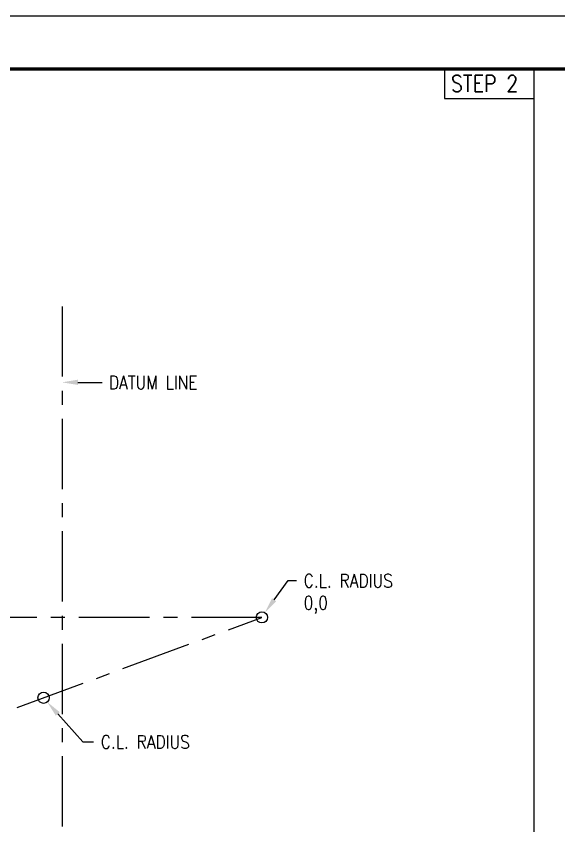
# Model space of a CAD drawing. Extents: x 0 to 13716, y 0 to 9144.
# Drawn here: x 6715 to 8673, y 6219 to 9144 of the extents above; entities that cross this region are included whole.
import ezdxf
from ezdxf.enums import TextEntityAlignment as Align

# ---------------------------------------------------------------- set-up
doc = ezdxf.new("R2010")
doc.units = 0
doc.header["$LTSCALE"] = 8
doc.linetypes.add('CENTER', pattern=[50.8, 31.75, -6.35, 6.35, -6.35])
for name, color, linetype in [('EMS_BORDER', 7, 'CONTINUOUS'), ('EMS_CL', 1, 'CENTER'), ('EMS_DIM', 3, 'CONTINUOUS'), ('EMS_OBJECT', 2, 'CONTINUOUS'), ('EMS_SHEET', 252, 'CONTINUOUS'), ('EMS_TXT', 2, 'CONTINUOUS')]:
    doc.layers.add(name, color=color, linetype=linetype)
doc.styles.add('EMS', font='Romans.shx', dxfattribs={"width": 0.85, "height": 48})
doc.styles.add('EMS_STATUS', font='txt', dxfattribs={"oblique": 15, "height": 4.7625})
doc.styles.add('ROMANS', font='Romans', dxfattribs={"width": 0.85, "height": 48})

# ---------------------------------------------------------------- blocks, each defined once
blk = doc.blocks.new('EMS_BORDER')
at = {"layer": 'EMS_BORDER', "const_width": 0.762}
blk.add_lwpolyline([(900.7, 12.7), (26.4, 12.7, -0.414214), (25.4, 13.7), (25.4, 595.9, -0.414214), (26.4, 596.9), (900.7, 596.9, -0.414214), (901.7, 595.9), (901.7, 13.7, -0.414214)], format="xyb", close=True, dxfattribs=at)
at = {"layer": 'EMS_BORDER', "color": 2, "style": 'EMS', "width": 0.85}
for tag, p in [('SCALE', (608.16, 47.68)), ('DATE', (608.16, 36.58)), ('DRAWN', (608.16, 25.48)), ('CHECKED', (608.16, 14.38))]:
    blk.add_attdef(tag, text='', height=3.17, dxfattribs=at).set_placement(p, align=Align.CENTER)
at = {"layer": 'EMS_BORDER', "color": 7, "style": 'EMS_STATUS', "oblique": 15}
for tag, p in [('STATUSLINE1', (678.04, 46.72)), ('STATUSLINE2', (678.04, 40.37))]:
    blk.add_attdef(tag, text='', height=4.76, dxfattribs=at).set_placement(p, align=Align.CENTER)
at = {"layer": 'EMS_BORDER', "color": 7, "style": 'EMS', "width": 0.85}
for tag, height, p in [('DRAWINGTITLELINE1', 3.81, (856.17, 43.6)), ('DRAWINGTITLELINE2', 3.81, (856.17, 37.25)), ('DRAWINGTITLELINE3', 3.81, (856.17, 30.9)), ('PROJECTTITLELINE1', 3.81, (678.04, 23.6)), ('PROJECTTITLELINE2', 3.81, (678.04, 17.25)), ('DWGNO1', 3.97, (856.17, 15.25))]:
    blk.add_attdef(tag, text='', height=height, dxfattribs=at).set_placement(p, align=Align.CENTER)
at = {"layer": 'EMS_BORDER', "color": 2, "style": 'EMS', "oblique": 10, "width": 0.85}
blk.add_attdef('APP', text='', height=2.54, dxfattribs=at).set_placement((818.7, 15.96), align=Align.CENTER)
at = {"layer": 'EMS_BORDER', "color": 7, "style": 'EMS', "width": 0.85}
blk.add_attdef('REV', text='', height=3.81, dxfattribs=at).set_placement((893.7, 17.14), align=Align.MIDDLE_CENTER)
blk = doc.blocks.new('*U208')
at = {"layer": 'EMS_DIM'}
blk.add_lwpolyline([(7646.2, 7035.8), (7696.3, 7105.3), (7726.6, 7105.3)], dxfattribs=at)
blk.add_solid([(7653.9, 7030.2), (7612.8, 6989.4), (7638.5, 7041.3)], dxfattribs=at)
blk = doc.blocks.new('*U209')
at = {"layer": 'EMS_TXT', "style": 'ROMANS', "width": 0.85}
for s, p in [('C.L. RADIUS', (7752.7, 7080.7)), ('0,0', (7752.7, 7000.7))]:
    blk.add_text(s, height=48, dxfattribs=at).set_placement(p)
blk = doc.blocks.new('*U210')
at = {"layer": 'EMS_DIM'}
blk.add_lwpolyline([(6865.1, 6623.7), (6955.2, 6522.7), (6994.1, 6522.7)], dxfattribs=at)
blk.add_solid([(6858, 6617.4), (6827.1, 6666.4), (6872.2, 6630.1)], dxfattribs=at)
blk = doc.blocks.new('*U211')
at = {"layer": 'EMS_TXT', "style": 'ROMANS', "width": 0.85}
blk.add_text('C.L. RADIUS', height=48, dxfattribs=at).set_placement((7020.3, 6498.1))
blk = doc.blocks.new('*U212')
at = {"layer": 'EMS_DIM'}
blk.add_lwpolyline([(6938.2, 7821.3), (7025.6, 7821.3)], dxfattribs=at)
blk.add_solid([(6938.2, 7811.8), (6881, 7821.3), (6938.2, 7830.9)], dxfattribs=at)
blk = doc.blocks.new('*U213')
at = {"layer": 'EMS_TXT', "style": 'ROMANS', "width": 0.85}
blk.add_text('DATUM LINE', height=48, dxfattribs=at).set_placement((7049.8, 7796.7))

msp = doc.modelspace()

# ---------------------------------------------------------------- linework, layer by layer
at = {"layer": 'EMS_CL'}
for p, q in [((6881.028, 8095.863), (6881.028, 5781.483)), ((7602.063, 6972.204), (5425.791, 6972.204)), ((5574.404, 6225.062), (7602.063, 6972.204))]:
    msp.add_line(p, q, dxfattribs=at)
at = {"layer": 'EMS_DIM'}
for centre in [(7602.063, 6972.204), (6813.88, 6681.778)]:
    msp.add_circle(centre, 20.286, dxfattribs=at)
at = {"layer": 'EMS_OBJECT'}
msp.add_line((8584.516, 4303.423), (8584.516, 8953.5), dxfattribs=at)
at = {"layer": 'EMS_SHEET'}
msp.add_lwpolyline([(0, 9144), (0, 0), (13716, 0), (13716, 9144)], close=True, dxfattribs=at)
at = {"layer": 'EMS_TXT'}
msp.add_lwpolyline([(8260.717, 8953.5), (8260.717, 8846.344), (8584.516, 8846.344), (8584.516, 8953.5)], close=True, dxfattribs=at)

# ---------------------------------------------------------------- block references
at = {"layer": 'EMS_OBJECT', "xscale": 15, "yscale": 15, "zscale": 15}
msp.add_blockref('EMS_BORDER', (0, 0), dxfattribs=at)
at = {"layer": 'EMS_OBJECT'}
for name in ['*U213', '*U212', '*U209', '*U208', '*U210', '*U211']:
    msp.add_blockref(name, (0, 0), dxfattribs=at)

# ---------------------------------------------------------------- texts
at = {"layer": 'EMS_TXT', "color": 7, "style": 'ROMANS', "width": 0.85}
msp.add_text('STEP 2', height=59.5312, dxfattribs=at).set_placement((8284.2, 8870.986))

doc.saveas('drawing.dxf')
